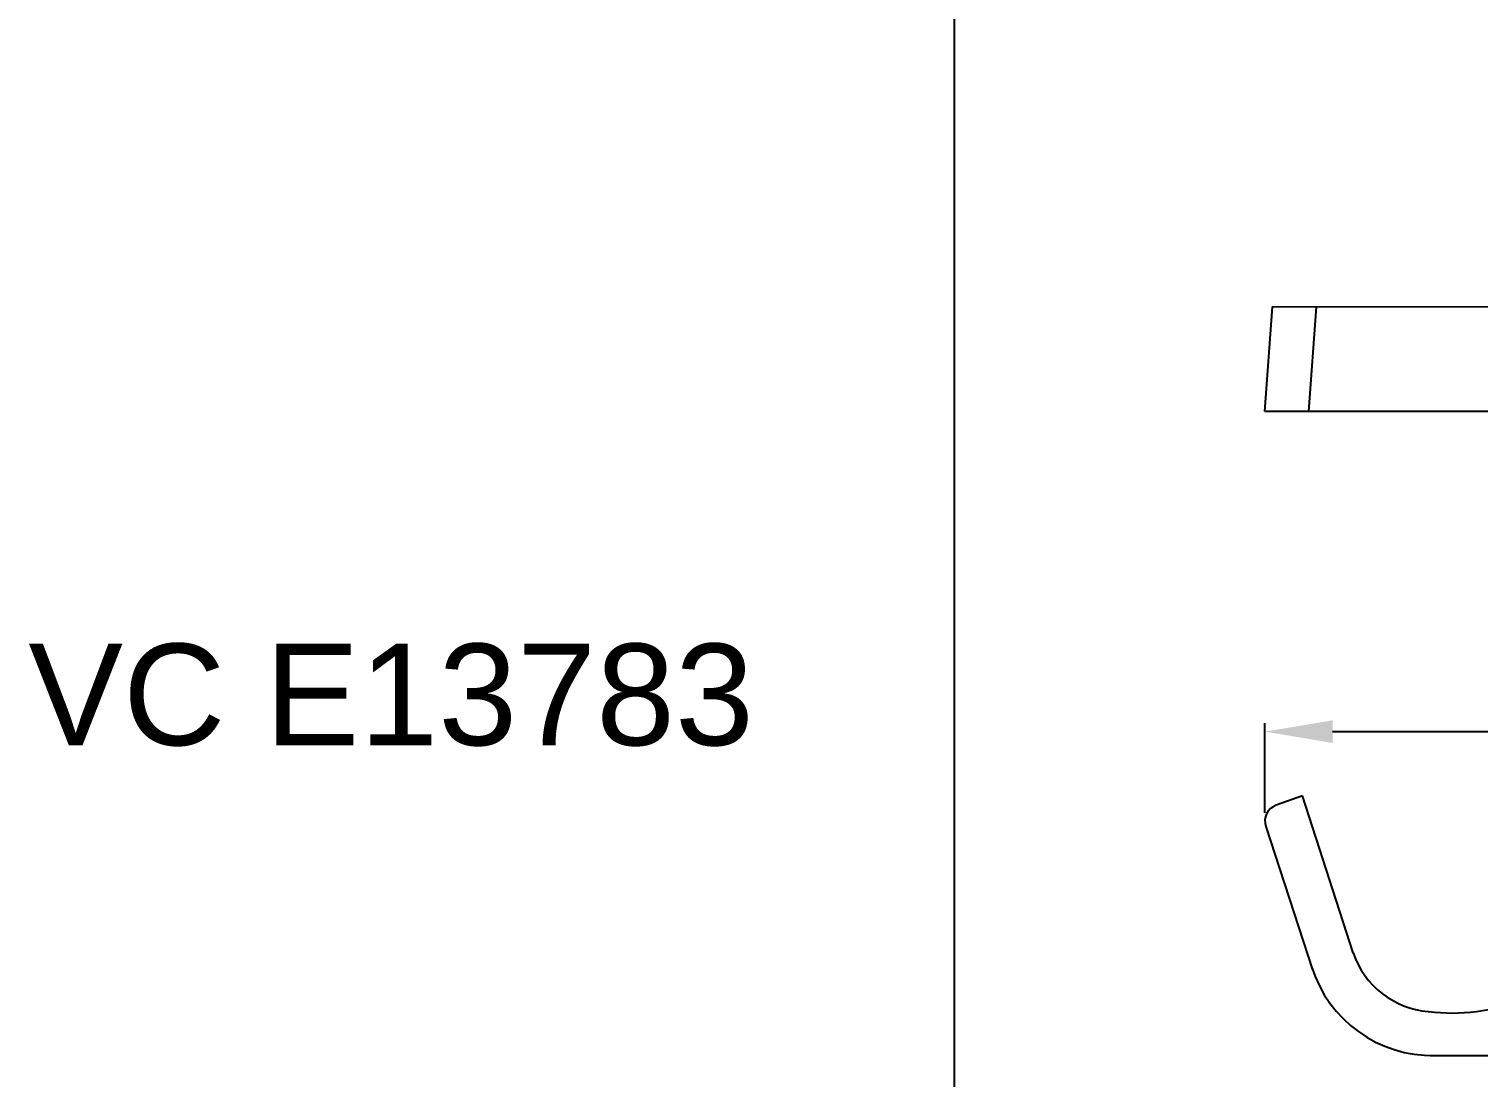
# Model space of a CAD drawing. Header units: millimetres. Extents: x 7018 to 13530, y 4187 to 5692.
# Drawn here: x 8006.32 to 8049.15, y 5137.25 to 5168.21 of the extents above; entities that cross this region are included whole.
import ezdxf

# ---------------------------------------------------------------- set-up
doc = ezdxf.new("R2010")
doc.units = ezdxf.units.MM
doc.layers.add('Dimension', color=3, linetype='Continuous')
doc.layers.add('PDF_Geometry', color=7, linetype='Continuous')
doc.styles.get("Standard").update_dxf_attribs({"font": 'arial.ttf'})
doc.dimstyles.new('Standard$0', dxfattribs={"dimtxt": 2.3, "dimasz": 2, "dimexe": 1, "dimexo": 1, "dimgap": 1, "dimtad": 1, "dimdec": 1, "dimzin": 0, "dimdsep": 46, "dimtxsty": 'Standard', "dimcen": 0, "dimclrd": 4, "dimclre": 4, "dimclrt": 4, "dimadec": 1, "dimazin": 0, "dimtfac": 1, "dimtdec": 1, "dimtofl": 0, "dimtmove": 0, "dimatfit": 0, "dimfxl": 1, "dimtfillclr": 256, "dimtolj": 1, "dimtzin": 0, "dimlwd": -1, "dimlwe": -1, "dimarcsym": 1})

# ---------------------------------------------------------------- blocks, each defined once
blk = doc.blocks.new('*D2218')
at = {"layer": 'Defpoints', "color": 0, "transparency": 16777216}
for p in [(8202.759, 5147.456), (8042.829, 5144.809), (8202.759, 5137.539)]:
    blk.add_point(p, dxfattribs=at)
at = {"layer": 'Dimension', "color": 3, "transparency": 16777216}
for p, q in [((8042.829, 5145.059), (8042.829, 5147.706)), ((8044.829, 5147.456), (8200.759, 5147.456)), ((8202.759, 5137.789), (8202.759, 5147.706))]:
    blk.add_line(p, q, dxfattribs=at)
for points in [[(8044.829, 5147.79), (8044.829, 5147.123), (8042.829, 5147.456)], [(8200.759, 5147.79), (8200.759, 5147.123), (8202.759, 5147.456)]]:
    blk.add_solid(points, dxfattribs=at)
at = {"layer": 'Dimension', "transparency": 16777216, "insert": (8122.794, 5148.983), "char_height": 2.5, "attachment_point": 5}
blk.add_mtext('\\A1;160±2', dxfattribs=at)

msp = doc.modelspace()

# ---------------------------------------------------------------- linework, layer by layer
for p, q in [((8033.651, 5242.873), (8033.651, 4986.912)), ((8044.129, 5156.916), (8044.352, 5160.008))]:
    msp.add_line(p, q)
msp.add_lwpolyline([(8042.829, 5156.916), (8043.052, 5160.008), (8054.973, 5160.016), (8054.973, 5158.966), (8049.973, 5158.966), (8049.973, 5157.966), (8054.973, 5157.966), (8054.973, 5156.916)], close=True)
for centre, radius, start, end in [((8047.867, 5141.749), 2.568, 198.8072, 265.2919), ((8047.782, 5141.632), 3.746, 197.3319, 271.0717), ((8048.379, 5144.812), 5.668, 262.6749, 291.6139)]:
    msp.add_arc(centre, radius, start, end)
at = {"layer": 'PDF_Geometry', "lineweight": 25}
for p, q in [((8043.941, 5145.556), (8043.163, 5145.281)), ((8045.436, 5140.921), (8043.941, 5145.556)), ((8042.854, 5144.654), (8044.237, 5140.422)), ((8047.712, 5137.887), (8053.483, 5137.887))]:
    msp.add_line(p, q, dxfattribs=at)
msp.add_arc((8043.329, 5144.809), 0.5, 109.4542, 198.093, dxfattribs=at)

# ---------------------------------------------------------------- texts
at = {"insert": (8017.019, 5148.533), "char_height": 2.9997, "width": 34.34827, "attachment_point": 5}
msp.add_mtext('VC E13783', dxfattribs=at)

# ---------------------------------------------------------------- dimensions: what is measured, and where the dimension line sits
at = {"layer": 'Dimension'}
dim = msp.add_linear_dim(base=(8202.759, 5147.456), p1=(8042.829, 5144.809), p2=(8202.759, 5137.539), dimstyle='Standard$0', override={"dimtxt": 2.5, "dimexe": 0.25, "dimexo": 0.25, "dimgap": 0.25, "dimdec": 0, "dimclrd": 3, "dimclre": 3, "dimclrt": 256, "dimadec": 2, "dimtol": 1, "dimtp": 2, "dimtm": 2, "dimtdec": 0, "dimatfit": 3}, dxfattribs=at)
dim.commit()
dim.dimension.update_dxf_attribs({"geometry": '*D2218', "text_midpoint": (8122.794, 5147.456), "dimtype": 160})

doc.saveas('drawing.dxf')
